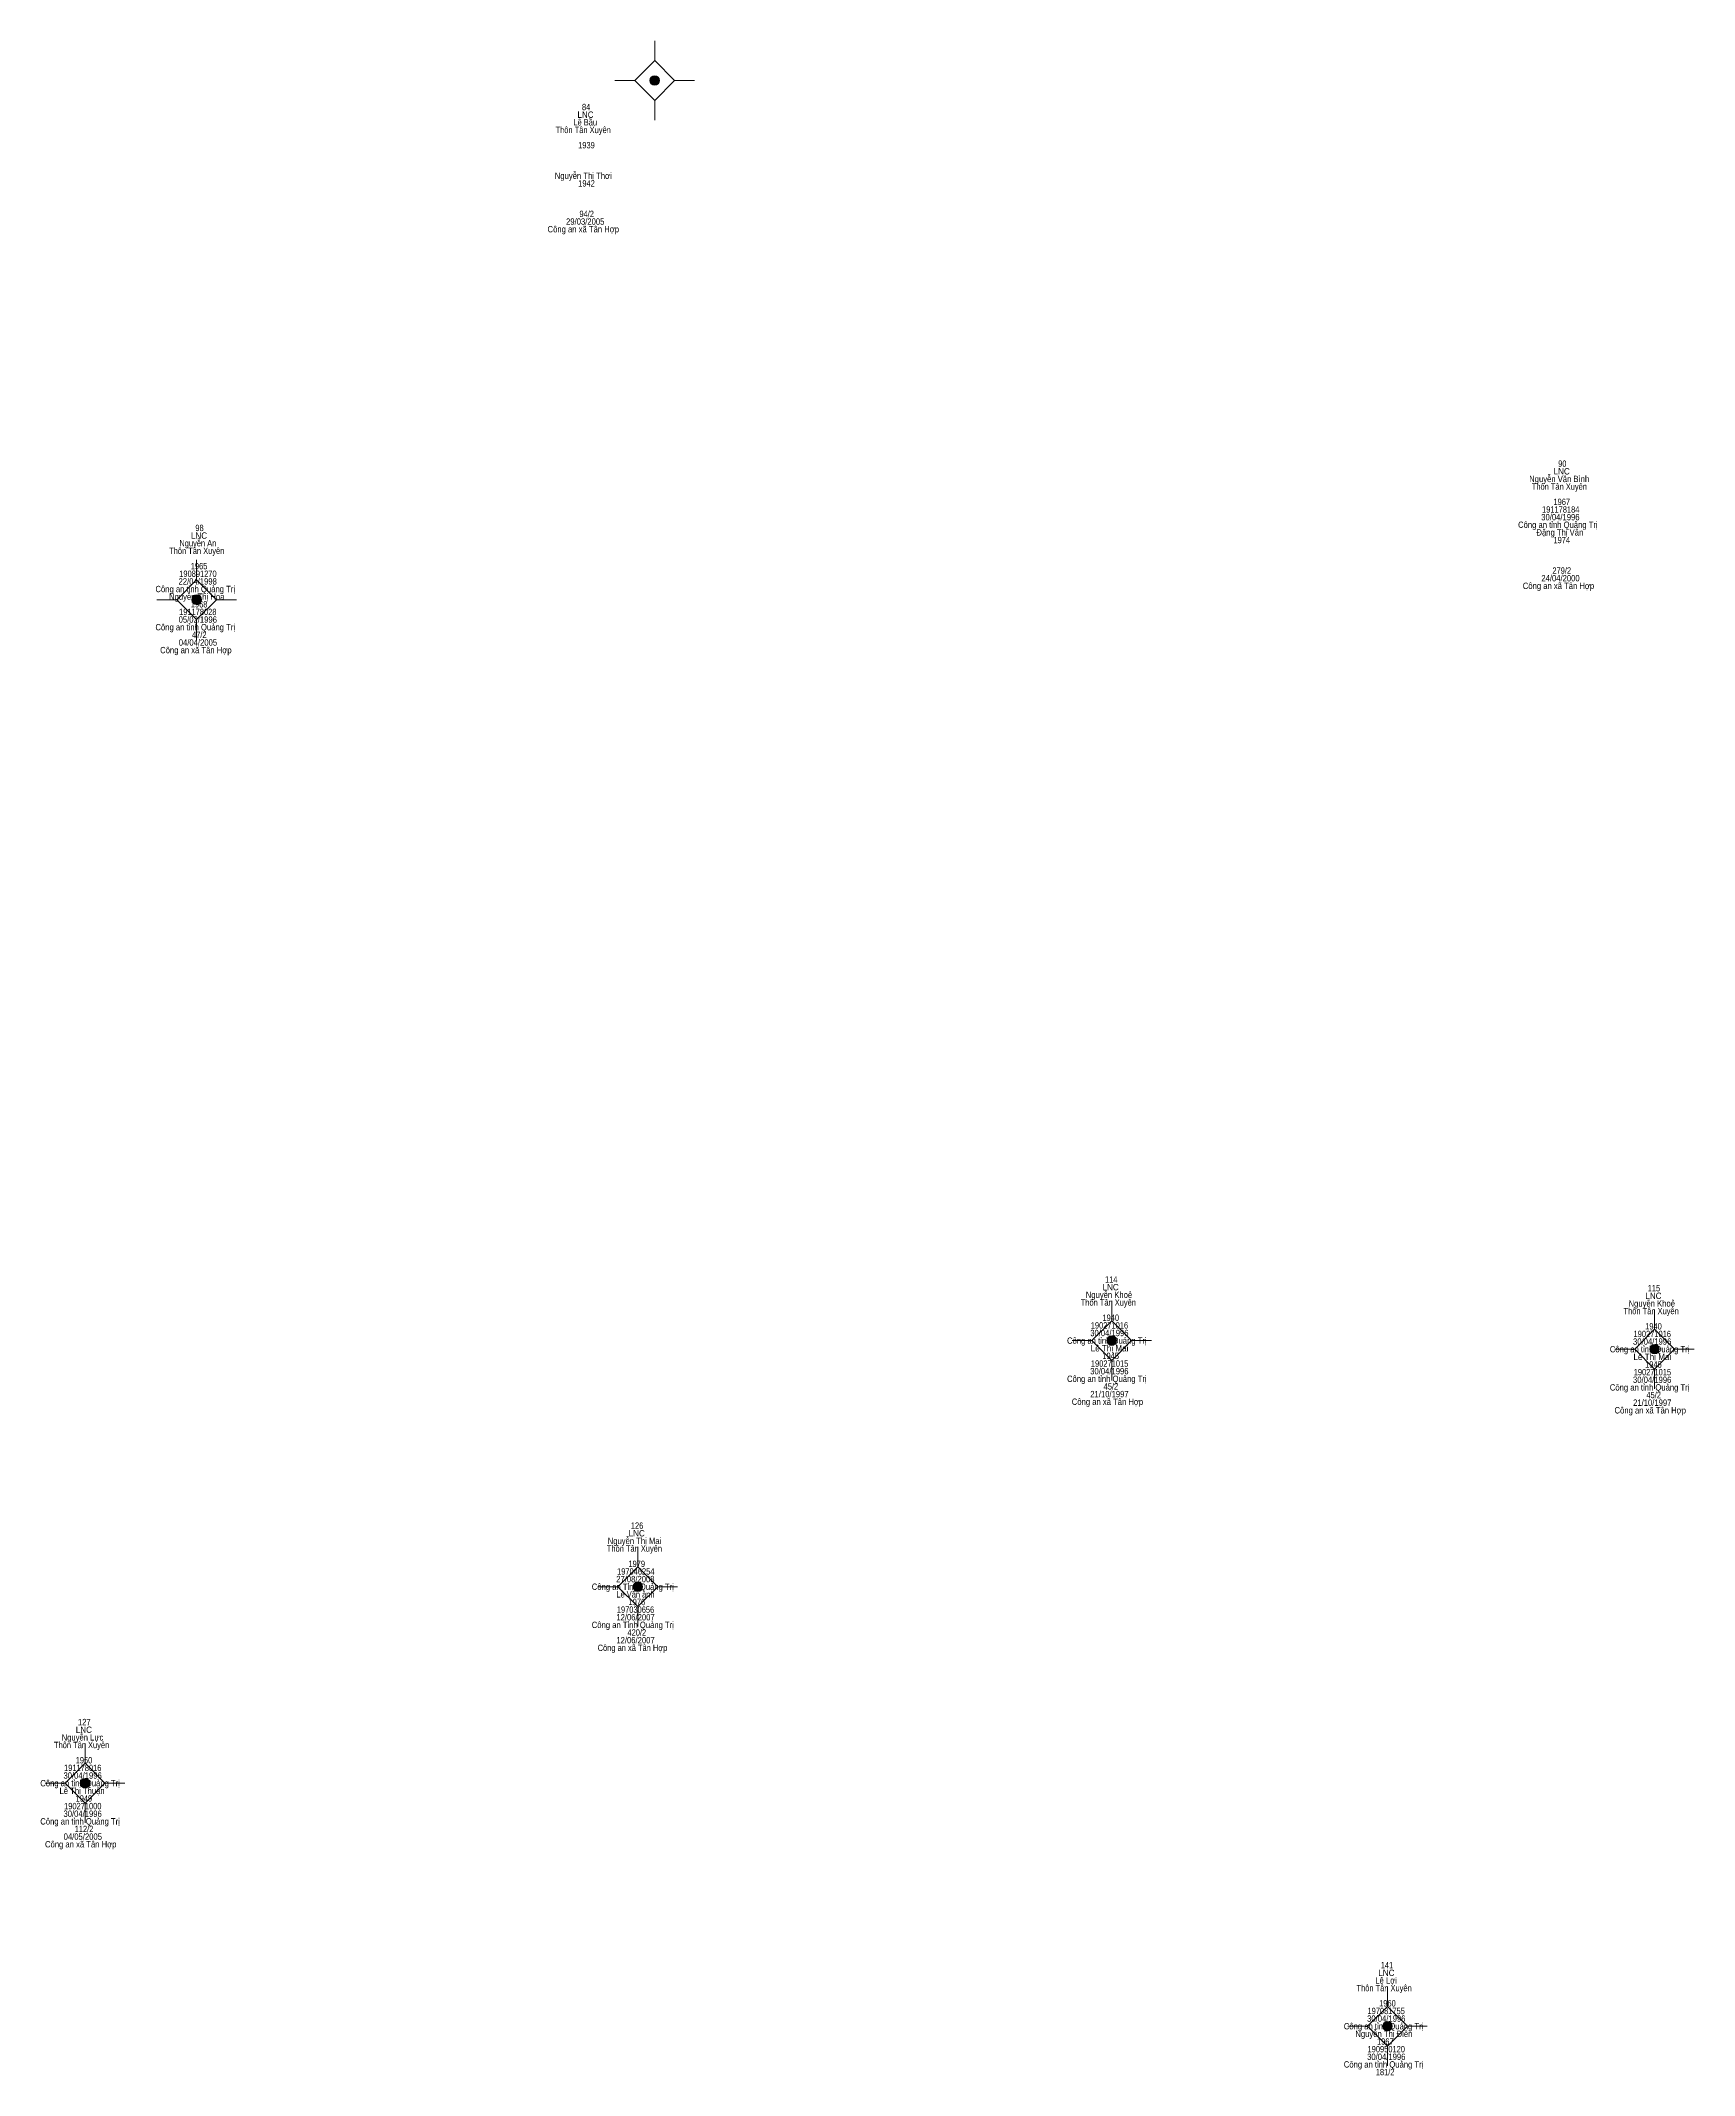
# Model space of a CAD drawing. Header units: metres. Extents: x 550999 to 552168, y 1840994 to 1841978.
# Drawn here: x 551474.3 to 551578.3, y 1841398.2 to 1841526.1 of the extents above; entities that cross this region are included whole.
import ezdxf
from ezdxf.enums import TextEntityAlignment as Align

# ---------------------------------------------------------------- set-up
doc = ezdxf.new("R2010")
doc.units = ezdxf.units.M
doc.header["$LTSCALE"] = 0.16
doc.layers.add('11', color=7, linetype='Continuous', lineweight=13)
doc.layers.add('15', color=7, linetype='Continuous')

msp = doc.modelspace()

# ---------------------------------------------------------------- hatches: boundary and pattern name
at = {"layer": '11'}
for points in [[(551513.1995, 1841523.64, 1), (551512.5995, 1841523.64, 1)], [(551484.3995, 1841491, 1), (551483.7995, 1841491, 1)], [(551541.9395, 1841444.42, 1), (551541.3395, 1841444.42, 1)], [(551576.0695, 1841443.88, 1), (551575.4695, 1841443.88, 1)], [(551512.1395, 1841428.95, 1), (551511.5395, 1841428.95, 1)], [(551477.3795, 1841416.6, 1), (551476.7795, 1841416.6, 1)], [(551559.2795, 1841401.32, 1), (551558.6795, 1841401.32, 1)]]:
    msp.add_hatch(color=256, dxfattribs=at).paths.add_polyline_path(points)

# ---------------------------------------------------------------- linework, layer by layer
for p, q in [((551512.9, 1841526.14), (551512.9, 1841524.89)), ((551511.65, 1841523.64), (551510.4, 1841523.64)), ((551515.4, 1841523.64), (551514.15, 1841523.64)), ((551512.9, 1841522.39), (551512.9, 1841521.14)), ((551484.1, 1841493.5), (551484.1, 1841492.25)), ((551482.85, 1841491), (551481.6, 1841491)), ((551486.6, 1841491), (551485.35, 1841491)), ((551484.1, 1841489.75), (551484.1, 1841488.5)), ((551541.64, 1841446.92), (551541.64, 1841445.67)), ((551575.77, 1841446.38), (551575.77, 1841445.13)), ((551540.39, 1841444.42), (551539.14, 1841444.42)), ((551544.14, 1841444.42), (551542.89, 1841444.42)), ((551541.64, 1841443.17), (551541.64, 1841441.92)), ((551574.52, 1841443.88), (551573.27, 1841443.88)), ((551578.27, 1841443.88), (551577.02, 1841443.88)), ((551575.77, 1841442.63), (551575.77, 1841441.38)), ((551511.84, 1841431.45), (551511.84, 1841430.2)), ((551510.59, 1841428.95), (551509.34, 1841428.95)), ((551514.34, 1841428.95), (551513.09, 1841428.95)), ((551511.84, 1841427.7), (551511.84, 1841426.45)), ((551477.08, 1841419.1), (551477.08, 1841417.85)), ((551475.83, 1841416.6), (551474.58, 1841416.6)), ((551479.58, 1841416.6), (551478.33, 1841416.6)), ((551477.08, 1841415.35), (551477.08, 1841414.1)), ((551558.98, 1841403.82), (551558.98, 1841402.57)), ((551557.73, 1841401.32), (551556.48, 1841401.32)), ((551561.48, 1841401.32), (551560.23, 1841401.32)), ((551558.98, 1841400.07), (551558.98, 1841398.82))]:
    msp.add_line(p, q, dxfattribs=at)
for points in [[(551512.9, 1841524.89), (551511.65, 1841523.64), (551512.9, 1841522.39), (551514.15, 1841523.64)], [(551484.1, 1841492.25), (551482.85, 1841491), (551484.1, 1841489.75), (551485.35, 1841491)], [(551541.64, 1841445.67), (551540.39, 1841444.42), (551541.64, 1841443.17), (551542.89, 1841444.42)], [(551575.77, 1841445.13), (551574.52, 1841443.88), (551575.77, 1841442.63), (551577.02, 1841443.88)], [(551511.84, 1841430.2), (551510.59, 1841428.95), (551511.84, 1841427.7), (551513.09, 1841428.95)], [(551477.08, 1841417.85), (551475.83, 1841416.6), (551477.08, 1841415.35), (551478.33, 1841416.6)], [(551558.98, 1841402.57), (551557.73, 1841401.32), (551558.98, 1841400.07), (551560.23, 1841401.32)]]:
    msp.add_lwpolyline(points, close=True, dxfattribs=at)
for centre in [(551512.8995, 1841523.64), (551484.0995, 1841491), (551541.6395, 1841444.42), (551575.7695, 1841443.88), (551511.8395, 1841428.95), (551477.0795, 1841416.6), (551558.9795, 1841401.32)]:
    msp.add_circle(centre, 0.3, dxfattribs=at)

# ---------------------------------------------------------------- texts
at = {"layer": '15'}
for s, width, p in [('84', 0.85, (551508.59, 1841521.77)), ('Thôn Tân Xuyên', 0.85, (551508.405, 1841520.33)), ('Lê Bầu', 0.85, (551508.53, 1841520.81)), ('LNC', 0.95, (551508.55, 1841521.29)), (' 1939', 0.85, (551508.545, 1841519.37)), ('Nguyễn Thị Thơi', 0.9, (551508.41, 1841517.45)), (' 1942', 0.85, (551508.55, 1841516.97)), (' Công an xã Tân Hợp', 0.9, (551508.345, 1841514.09)), (' 29/03/2005', 0.9, (551508.465, 1841514.57)), (' 94/2', 0.85, (551508.56, 1841515.05)), ('LNC', 0.95, (551569.93, 1841498.87)), ('90', 0.85, (551569.97, 1841499.35)), ('Nguyễn Văn Bình', 0.9, (551569.775, 1841498.39)), ('Thôn Tân Xuyên', 0.85, (551569.785, 1841497.91)), ('191178184', 0.85, (551569.87, 1841496.47)), ('1967', 0.85, (551569.935, 1841496.95)), ('LNC', 0.95, (551484.25, 1841494.83)), ('98', 0.85, (551484.28, 1841495.31)), ('Công an tỉnh Quảng Trị', 0.9, (551569.69, 1841495.51)), ('Đặng Thị Vân', 0.9, (551569.815, 1841495.03)), ('30/04/1996', 0.9, (551569.85, 1841495.99)), ('Thôn Tân Xuyên', 0.85, (551484.105, 1841493.87)), ('Nguyễn An', 0.85, (551484.175, 1841494.35)), ('1974', 0.85, (551569.935, 1841494.55)), ('190891270', 0.85, (551484.18, 1841492.43)), ('1965', 0.85, (551484.25, 1841492.91)), ('279/2', 0.85, (551569.935, 1841492.63)), ('Công an tỉnh Quảng Trị', 0.9, (551484.01, 1841491.47)), ('Nguyễn Thị Hoa', 0.9, (551484.105, 1841490.99)), ('22/04/1998', 0.9, (551484.165, 1841491.95)), ('Công an xã Tân Hợp', 0.9, (551569.73, 1841491.67)), ('24/04/2000', 0.9, (551569.855, 1841492.15)), ('191178028', 0.85, (551484.17, 1841490.03)), ('1968', 0.85, (551484.255, 1841490.51)), ('Công an tỉnh Quảng Trị', 0.9, (551484.01, 1841489.07)), ('05/02/1996', 0.9, (551484.17, 1841489.55)), ('47/2', 0.85, (551484.265, 1841488.59)), ('Công an xã Tân Hợp', 0.9, (551484.05, 1841487.63)), ('04/04/2005', 0.9, (551484.18, 1841488.11)), ('LNC', 0.95, (551541.57, 1841447.58)), ('114', 0.85, (551541.605, 1841448.06)), ('115', 0.85, (551575.73, 1841447.52)), ('Thôn Tân Xuyên', 0.85, (551541.425, 1841446.62)), ('Nguyễn Khoẻ', 0.9, (551541.465, 1841447.1)), ('Nguyễn Khoẻ', 0.9, (551575.595, 1841446.56)), ('LNC', 0.95, (551575.7, 1841447.04)), ('190271016', 0.85, (551541.495, 1841445.18)), ('1940', 0.85, (551541.575, 1841445.66)), ('Thôn Tân Xuyên', 0.85, (551575.555, 1841446.08)), ('1940', 0.85, (551575.705, 1841445.12)), ('Công an tỉnh Quảng Trị', 0.9, (551541.33, 1841444.22)), ('30/04/1996', 0.9, (551541.49, 1841444.7)), ('Lê Thị Mai', 0.95, (551541.5, 1841443.74)), ('Công an tỉnh Quảng Trị', 0.9, (551575.46, 1841443.68)), ('30/04/1996', 0.9, (551575.62, 1841444.16)), ('190271016', 0.85, (551575.625, 1841444.64)), ('30/04/1996', 0.9, (551541.49, 1841442.3)), ('190271015', 0.85, (551541.505, 1841442.78)), ('1945', 0.85, (551541.57, 1841443.26)), ('Lê Thị Mai', 0.95, (551575.63, 1841443.2)), ('1945', 0.85, (551575.7, 1841442.72)), ('Công an tỉnh Quảng Trị', 0.9, (551541.33, 1841441.82)), ('45/2', 0.85, (551541.585, 1841441.34)), ('Công an tỉnh Quảng Trị', 0.9, (551575.46, 1841441.28)), ('30/04/1996', 0.9, (551575.62, 1841441.76)), ('190271015', 0.85, (551575.635, 1841442.24)), ('Công an xã Tân Hợp', 0.9, (551541.37, 1841440.38)), ('21/10/1997', 0.9, (551541.495, 1841440.86)), ('Công an xã Tân Hợp', 0.9, (551575.5, 1841439.84)), ('21/10/1997', 0.9, (551575.625, 1841440.32)), ('45/2', 0.85, (551575.715, 1841440.8)), ('LNC', 0.95, (551511.77, 1841432.11)), ('126', 0.85, (551511.79, 1841432.59)), ('Thôn Tân Xuyên', 0.85, (551511.625, 1841431.15)), ('Nguyễn Thị Mai', 0.9, (551511.63, 1841431.63)), ('197046254', 0.85, (551511.71, 1841429.71)), ('1979', 0.85, (551511.77, 1841430.19)), ('Công an Tỉnh Quảng Trị', 0.9, (551511.525, 1841428.75)), ('27/08/2008', 0.9, (551511.685, 1841429.23)), ('Lê Văn ánh', 0.85, (551511.69, 1841428.27)), ('197030656', 0.85, (551511.695, 1841427.31)), ('1976', 0.85, (551511.78, 1841427.79)), ('Công an Tỉnh Quảng Trị', 0.9, (551511.525, 1841426.35)), ('12/06/2007', 0.9, (551511.695, 1841426.83)), ('420/2', 0.85, (551511.775, 1841425.87)), ('Công an xã Tân Hợp ', 0.85, (551511.57, 1841424.91)), ('12/06/2007', 0.9, (551511.695, 1841425.39)), ('Nguyễn Lực', 0.9, (551476.92, 1841419.28)), ('LNC', 0.95, (551477.01, 1841419.76)), ('127', 0.9, (551477.035, 1841420.24)), ('Thôn Tân Xuyên', 0.85, (551476.865, 1841418.8)), ('30/04/1996', 0.9, (551476.93, 1841416.88)), ('191178016', 0.85, (551476.935, 1841417.36)), ('1950', 0.85, (551477.015, 1841417.84)), ('Công an tỉnh Quảng Trị', 0.9, (551476.77, 1841416.4)), ('Lê Thị Thuận', 0.9, (551476.895, 1841415.92)), ('1949', 0.85, (551477.01, 1841415.44)), ('30/04/1996', 0.9, (551476.93, 1841414.48)), ('190271000', 0.85, (551476.94, 1841414.96)), ('Công an tỉnh Quảng Trị', 0.9, (551476.77, 1841414)), ('04/05/2005', 0.9, (551476.94, 1841413.04)), ('112/2', 0.85, (551477.015, 1841413.52)), ('Công an xã Tân Hợp', 0.9, (551476.81, 1841412.56)), ('Lê Lợi', 0.9, (551558.89, 1841404)), ('LNC', 0.95, (551558.91, 1841404.48)), ('141', 0.8, (551558.945, 1841404.96)), ('Thôn Tân Xuyên', 0.85, (551558.765, 1841403.52)), (' 30/04/1996', 0.9, (551558.835, 1841401.6)), (' 197081755', 0.85, (551558.83, 1841402.08)), (' 1960', 0.85, (551558.91, 1841402.56)), (' Công an tỉnh Quảng Trị', 0.9, (551558.665, 1841401.12)), ('Nguyễn Thị Điền', 0.9, (551558.75, 1841400.64)), ('1967 ', 0.85, (551558.905, 1841400.16)), (' 30/04/1996', 0.9, (551558.835, 1841399.2)), (' 190950120', 0.85, (551558.835, 1841399.68)), (' Công an tỉnh Quảng Trị', 0.9, (551558.665, 1841398.72)), ('181/2 ', 0.85, (551558.895, 1841398.24))]:
    msp.add_text(s, height=0.4, dxfattribs=dict(at, width=width)).set_placement(p, align=Align.CENTER)

doc.saveas('drawing.dxf')
